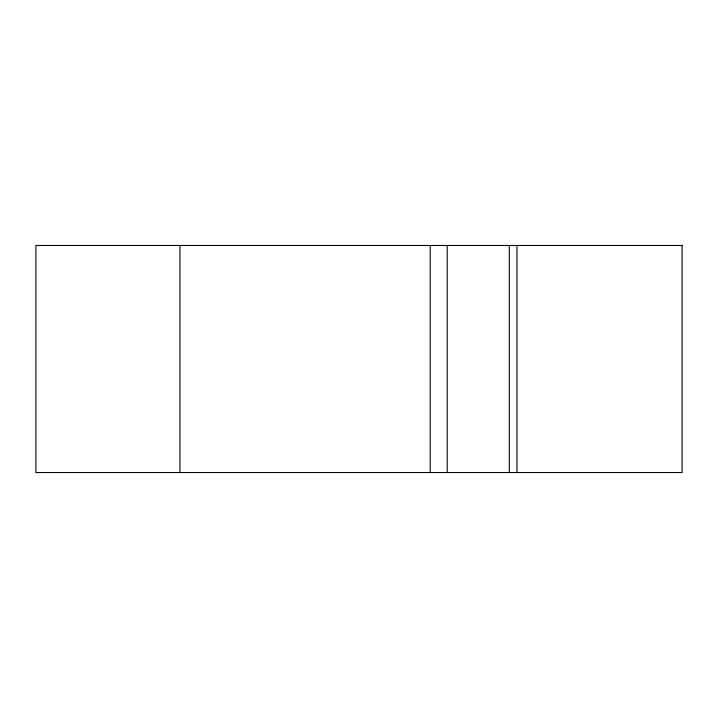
<?xml version="1.0" encoding="UTF-8"?>
<svg xmlns="http://www.w3.org/2000/svg" width="718" height="718" viewBox="0 0 718 718"><rect width="100%" height="100%" fill="white"/><g stroke="black" fill="none" stroke-linecap="round" stroke-linejoin="round"><path stroke-width="1.08" d="M516.96 245.475L516.96 472.525M509.331 245.475L509.331 472.525M447.242 245.475L447.242 472.525M430.217 245.475L430.217 472.525M179.931 245.475L179.931 472.525M682.1 245.475L35.9 245.475L35.9 472.525L682.1 472.525L682.1 245.475"/></g></svg>
